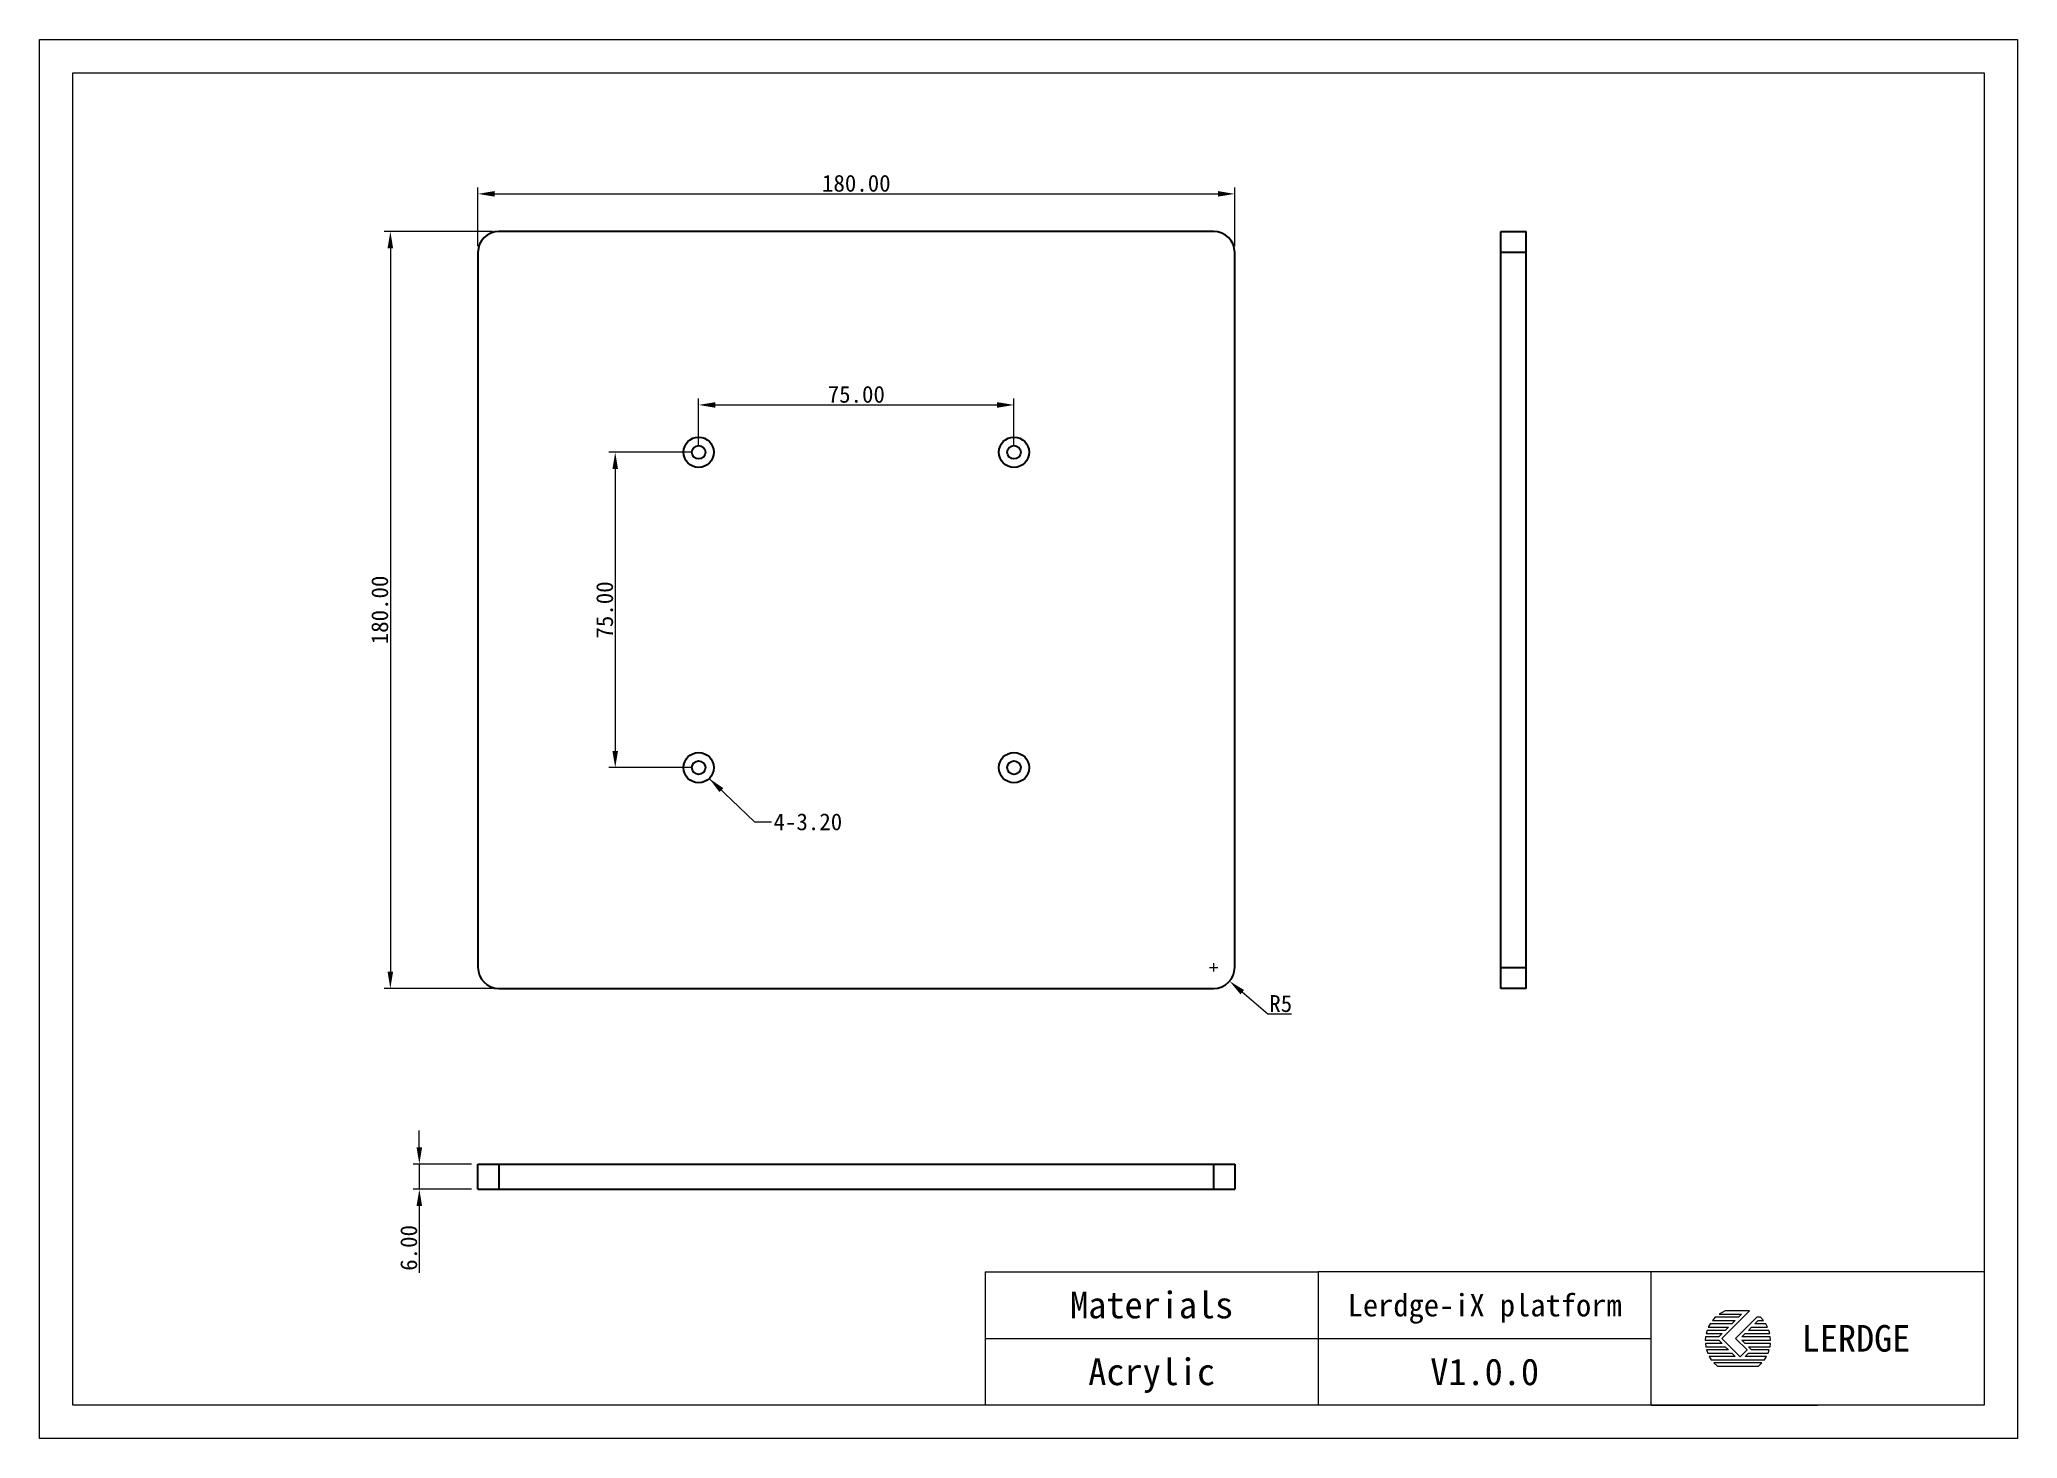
# Model space of a CAD drawing. Header units: millimetres. Extents: x 17195 to 17665, y 850 to 1183.
import ezdxf
from ezdxf.enums import TextEntityAlignment as Align

# ---------------------------------------------------------------- set-up
doc = ezdxf.new("R2010")
doc.units = ezdxf.units.MM
doc.layers.get('0').update_dxf_attribs({"lineweight": 30})
doc.layers.get('Defpoints').update_dxf_attribs({"lineweight": 30})
doc.layers.add('尺寸', color=3, linetype='Continuous', lineweight=15)
doc.styles.add('GB', font='')
doc.styles.get('GB').set_extended_font_data('SimSun')
doc.dimstyles.new('L40.00', dxfattribs={"dimtxt": 4, "dimasz": 4, "dimexe": 1.5, "dimexo": 1.5, "dimgap": 0.5, "dimtad": 1, "dimzin": 1, "dimdsep": 46, "dimtxsty": 'GB', "dimcen": 1, "dimclrd": 256, "dimclre": 256, "dimclrt": 256, "dimazin": 0, "dimtfac": 1, "dimtmove": 0, "dimatfit": 3, "dimfxl": 0, "dimlwd": 15, "dimlwe": 15, "dimarcsym": 0})
doc.dimstyles.new('L40.00$4', dxfattribs={"dimtxt": 4, "dimasz": 4, "dimexe": 1.5, "dimexo": 1.5, "dimgap": 0.5, "dimtad": 1, "dimtoh": 1, "dimzin": 1, "dimdsep": 46, "dimtxsty": 'GB', "dimcen": 1, "dimclrd": 256, "dimclre": 256, "dimclrt": 256, "dimazin": 0, "dimtfac": 1, "dimtofl": 0, "dimtmove": 0, "dimatfit": 3, "dimfxl": 0, "dimlwd": 15, "dimlwe": 15, "dimarcsym": 0})

# ---------------------------------------------------------------- blocks, each defined once
blk = doc.blocks.new('*D7')
at = {"layer": 'Defpoints', "color": 0, "ltscale": 0.3, "transparency": 16777216}
for p in [(17479.17, 1146.2), (17299.17, 1132.26), (17479.17, 1132.26)]:
    blk.add_point(p, dxfattribs=at)
at = {"layer": '尺寸', "lineweight": 15, "ltscale": 0.3, "transparency": 16777216}
for p, q in [((17299.17, 1133.76), (17299.17, 1147.7)), ((17303.17, 1146.2), (17475.17, 1146.2)), ((17479.17, 1133.76), (17479.17, 1147.7))]:
    blk.add_line(p, q, dxfattribs=at)
at = {"layer": '尺寸', "ltscale": 0.3, "transparency": 16777216}
for points in [[(17303.17, 1146.87), (17303.17, 1145.54), (17299.17, 1146.2)], [(17475.17, 1146.87), (17475.17, 1145.54), (17479.17, 1146.2)]]:
    blk.add_solid(points, dxfattribs=at)
at = {"layer": '尺寸', "ltscale": 0.3, "transparency": 16777216, "insert": (17389.17, 1148.7), "char_height": 4, "attachment_point": 5, "style": 'GB'}
blk.add_mtext('180.00', dxfattribs=at)
blk = doc.blocks.new('*D8')
at = {"layer": 'Defpoints', "color": 0, "ltscale": 0.3, "transparency": 16777216}
for p in [(17304.17, 1137.26), (17278.34, 957.26), (17304.17, 957.26)]:
    blk.add_point(p, dxfattribs=at)
at = {"layer": '尺寸', "lineweight": 15, "ltscale": 0.3, "transparency": 16777216}
for p, q in [((17302.67, 1137.26), (17276.84, 1137.26)), ((17278.34, 1133.26), (17278.34, 961.26)), ((17302.67, 957.26), (17276.84, 957.26))]:
    blk.add_line(p, q, dxfattribs=at)
at = {"layer": '尺寸', "ltscale": 0.3, "transparency": 16777216}
for points in [[(17277.67, 1133.26), (17279, 1133.26), (17278.34, 1137.26)], [(17277.67, 961.26), (17279, 961.26), (17278.34, 957.26)]]:
    blk.add_solid(points, dxfattribs=at)
at = {"layer": '尺寸', "ltscale": 0.3, "transparency": 16777216, "insert": (17275.84, 1047.26), "char_height": 4, "attachment_point": 5, "rotation": 90, "style": 'GB'}
blk.add_mtext('180.00', dxfattribs=at)
blk = doc.blocks.new('*D9')
at = {"layer": 'Defpoints', "color": 0, "ltscale": 0.3, "transparency": 16777216}
for p in [(17426.67, 1096.01), (17351.67, 1084.76), (17426.67, 1084.76)]:
    blk.add_point(p, dxfattribs=at)
at = {"layer": '尺寸', "lineweight": 15, "ltscale": 0.3, "transparency": 16777216}
for p, q in [((17351.67, 1086.26), (17351.67, 1097.51)), ((17426.67, 1086.26), (17426.67, 1097.51)), ((17355.67, 1096.01), (17422.67, 1096.01))]:
    blk.add_line(p, q, dxfattribs=at)
at = {"layer": '尺寸', "ltscale": 0.3, "transparency": 16777216}
for points in [[(17355.67, 1096.67), (17355.67, 1095.34), (17351.67, 1096.01)], [(17422.67, 1096.67), (17422.67, 1095.34), (17426.67, 1096.01)]]:
    blk.add_solid(points, dxfattribs=at)
at = {"layer": '尺寸', "ltscale": 0.3, "transparency": 16777216, "insert": (17389.17, 1098.51), "char_height": 4, "attachment_point": 5, "style": 'GB'}
blk.add_mtext('75.00', dxfattribs=at)
blk = doc.blocks.new('*D10')
at = {"layer": 'Defpoints', "color": 0, "ltscale": 0.3, "transparency": 16777216}
for p in [(17351.67, 1084.76), (17331.83, 1009.76), (17351.67, 1009.76)]:
    blk.add_point(p, dxfattribs=at)
at = {"layer": '尺寸', "lineweight": 15, "ltscale": 0.3, "transparency": 16777216}
for p, q in [((17350.17, 1084.76), (17330.33, 1084.76)), ((17331.83, 1080.76), (17331.83, 1013.76)), ((17350.17, 1009.76), (17330.33, 1009.76))]:
    blk.add_line(p, q, dxfattribs=at)
at = {"layer": '尺寸', "ltscale": 0.3, "transparency": 16777216}
for points in [[(17331.16, 1080.76), (17332.49, 1080.76), (17331.83, 1084.76)], [(17331.16, 1013.76), (17332.49, 1013.76), (17331.83, 1009.76)]]:
    blk.add_solid(points, dxfattribs=at)
at = {"layer": '尺寸', "ltscale": 0.3, "transparency": 16777216, "insert": (17329.33, 1047.26), "char_height": 4, "attachment_point": 5, "rotation": 90, "style": 'GB'}
blk.add_mtext('75.00', dxfattribs=at)
blk = doc.blocks.new('*D12')
at = {"layer": 'Defpoints', "color": 0, "ltscale": 0.3, "transparency": 16777216}
for p in [(17299.17, 915.5), (17285.23, 909.5), (17299.17, 909.5)]:
    blk.add_point(p, dxfattribs=at)
at = {"layer": '尺寸', "lineweight": 15, "ltscale": 0.3, "transparency": 16777216}
for p, q in [((17285.23, 919.5), (17285.23, 923.5)), ((17297.67, 915.5), (17283.73, 915.5)), ((17285.23, 915.5), (17285.23, 909.5)), ((17297.67, 909.5), (17283.73, 909.5)), ((17285.23, 905.5), (17285.23, 889.62))]:
    blk.add_line(p, q, dxfattribs=at)
at = {"layer": '尺寸', "ltscale": 0.3, "transparency": 16777216}
for points in [[(17284.57, 919.5), (17285.9, 919.5), (17285.23, 915.5)], [(17284.57, 905.5), (17285.9, 905.5), (17285.23, 909.5)]]:
    blk.add_solid(points, dxfattribs=at)
at = {"layer": '尺寸', "ltscale": 0.3, "transparency": 16777216, "insert": (17282.73, 895.56), "char_height": 4, "attachment_point": 5, "rotation": 90, "style": 'GB'}
blk.add_mtext('6.00', dxfattribs=at)
blk = doc.blocks.new('*D13')
at = {"layer": 'Defpoints', "color": 0, "ltscale": 0.3, "transparency": 16777216}
for p in [(17474.17, 962.26), (17477.95, 958.99)]:
    blk.add_point(p, dxfattribs=at)
at = {"layer": '尺寸', "lineweight": 15, "ltscale": 0.3, "transparency": 16777216}
for p, q in [((17473.17, 962.26), (17475.17, 962.26)), ((17474.17, 961.26), (17474.17, 963.26)), ((17487.02, 951.13), (17480.98, 956.37)), ((17492.71, 951.13), (17487.02, 951.13))]:
    blk.add_line(p, q, dxfattribs=at)
at = {"layer": '尺寸', "ltscale": 0.3, "transparency": 16777216}
blk.add_solid([(17481.41, 956.87), (17480.54, 955.87), (17477.95, 958.99)], dxfattribs=at)
at = {"layer": '尺寸', "ltscale": 0.3, "transparency": 16777216, "insert": (17490.12, 953.63), "char_height": 4, "attachment_point": 5, "style": 'GB'}
blk.add_mtext('R5', dxfattribs=at)
blk = doc.blocks.new('A$C411A0972')
for points in [[(5.78, -11.86), (1.18, -11.86), (1.88, -11.16), (6.11, -11.16), (6.36, -10.46), (2.58, -10.46), (1.88, -9.76), (6.52, -9.76), (6.61, -9.06), (1.18, -9.06), (0.48, -8.36), (6.64, -8.36), (6.59, -7.66), (0.48, -7.66), (1.18, -6.96), (6.46, -6.96), (6.27, -6.26), (1.88, -6.26), (2.58, -5.56), (5.99, -5.56), (5.61, -4.86), (3.28, -4.86), (3.98, -4.16), (5.13, -4.16), (4.49, -3.46), (3.69, -3.46), (-0.86, -8.01), (1.59, -10.46), (0.11, -11.95), (-3.83, -8.01), (2.13, -2.06), (-3.09, -2.06), (-4.36, -2.76), (0.43, -2.76), (-0.27, -3.46), (-5.22, -3.46), (-5.85, -4.16), (-0.97, -4.16), (-1.67, -4.86), (-6.34, -4.86), (-6.71, -5.56), (-2.37, -5.56), (-3.07, -6.26), (-6.99, -6.26), (-7.19, -6.96), (-3.77, -6.96), (-4.47, -7.66), (-7.31, -7.66), (-7.36, -8.36), (-4.47, -8.36), (-3.77, -9.06), (-7.34, -9.06), (-7.25, -9.76), (-3.07, -9.76), (-2.37, -10.46), (-7.08, -10.46), (-6.84, -11.16), (-1.67, -11.16), (-0.97, -11.86), (-6.51, -11.86), (-6.07, -12.56), (5.34, -12.56)], [(-4.75, -13.96), (4.02, -13.96), (4.77, -13.26), (-5.5, -13.26)]]:
    blk.add_lwpolyline(points, close=True)
blk = doc.blocks.new('A$C4CF74B76')
at = {"layer": '尺寸', "ltscale": 0.3}
for p, q in [((-14.52, -79.63), (-14.52, -99.63)), ((-14.52, -79.63), (35.48, -79.63)), ((135.48, -79.63), (35.48, -79.63)), ((35.48, -79.63), (35.48, -99.63)), ((85.48, -99.63), (85.48, -79.63)), ((-14.52, -89.63), (35.48, -89.63)), ((35.48, -89.63), (85.48, -89.63)), ((85.48, -99.63), (110.48, -99.63))]:
    blk.add_line(p, q, dxfattribs=at)
for points in [[(-156.52, 105.37), (140.48, 105.37), (140.48, -104.63), (-156.52, -104.63)], [(-151.52, 100.37), (135.48, 100.37), (135.48, -99.63), (-151.52, -99.63)]]:
    blk.add_lwpolyline(points, close=True, dxfattribs=at)
at = {"layer": '尺寸', "ltscale": 0.3, "xscale": 0.7, "yscale": 0.7, "zscale": 0.7}
blk.add_blockref('A$C411A0972', (98.76, -84.02), dxfattribs=at)
at = {"layer": '尺寸', "ltscale": 0.3, "char_height": 4, "attachment_point": 5, "style": 'GB'}
for s, width, insert in [('Materials', 11.0457, (10.48, -84.63)), ('LERDGE', 33.2013, (116.24, -89.63))]:
    blk.add_mtext_dynamic_manual_height_columns(s, width=width, gutter_width=15, heights=[0], dxfattribs=dict(at, insert=insert))
at = {"layer": '尺寸', "ltscale": 0.3, "style": 'GB'}
for tag, p in [('名称', (60.48, -84.63)), ('材质', (10.48, -94.63)), ('版本', (60.48, -94.63))]:
    blk.add_attdef(tag, text='', height=4, dxfattribs=at).set_placement(p, align=Align.MIDDLE_CENTER)

msp = doc.modelspace()

# ---------------------------------------------------------------- linework, layer by layer
at = {"color": 7, "linetype": 'Continuous'}
for p, q in [((17474.173, 1137.262), (17304.173, 1137.262)), ((17542.465, 957.262), (17542.465, 1137.262)), ((17542.465, 1137.262), (17548.465, 1137.262)), ((17548.465, 957.262), (17548.465, 1137.262)), ((17299.173, 1132.262), (17299.173, 962.262)), ((17479.173, 962.262), (17479.173, 1132.262)), ((17548.465, 1132.262), (17542.465, 1132.262)), ((17542.465, 962.262), (17548.465, 962.262)), ((17304.173, 957.262), (17474.173, 957.262)), ((17548.465, 957.262), (17542.465, 957.262)), ((17299.173, 909.501), (17299.173, 915.501)), ((17299.173, 915.501), (17479.173, 915.501)), ((17304.173, 915.501), (17304.173, 909.501)), ((17474.173, 909.501), (17474.173, 915.501)), ((17479.173, 915.501), (17479.173, 909.501)), ((17299.173, 909.501), (17479.173, 909.501))]:
    msp.add_line(p, q, dxfattribs=at)
for centre, radius in [((17351.673, 1084.762), 3.6), ((17426.673, 1084.762), 3.6), ((17351.673, 1084.762), 1.6), ((17426.673, 1084.762), 1.6), ((17351.673, 1009.762), 3.6), ((17426.673, 1009.762), 3.6), ((17351.673, 1009.762), 1.6), ((17426.673, 1009.762), 1.6)]:
    msp.add_circle(centre, radius, dxfattribs=at)
for centre, start, end in [((17304.173, 1132.262), 90, 180), ((17474.173, 1132.262), 0, 90), ((17304.173, 962.262), 180, 270), ((17474.173, 962.262), 270, 0)]:
    msp.add_arc(centre, 5, start, end, dxfattribs=at)

# ---------------------------------------------------------------- block references
at = {"layer": '尺寸', "ltscale": 0.3}
ref = msp.add_blockref('A$C4CF74B76', (17442.831, 1015.983), dxfattribs=dict(at, xscale=1.584, yscale=1.584, zscale=1.584))
ref.add_attrib('材质', 'Acrylic', dxfattribs={"ltscale": 0.3, "height": 6.336, "style": 'GB'}).set_placement((17459.431, 866.094), align=Align.MIDDLE_CENTER)
ref.add_attrib('版本', 'V1.0.0', dxfattribs={"ltscale": 0.3, "height": 6.336, "style": 'GB'}).set_placement((17538.631, 866.094), align=Align.MIDDLE_CENTER)
ref.add_attrib('名称', 'Lerdge-iX platform', dxfattribs={"ltscale": 0.3, "height": 5.32224, "style": 'GB'}).set_placement((17538.631, 881.934), align=Align.MIDDLE_CENTER)

# ---------------------------------------------------------------- texts
at = {"layer": '尺寸', "ltscale": 0.3, "insert": (17369.488, 998.885), "char_height": 4, "width": 2.5, "attachment_point": 1, "style": 'GB'}
msp.add_mtext('4-3.20', dxfattribs=at)

# ---------------------------------------------------------------- dimensions: what is measured, and where the dimension line sits
at = {"layer": '尺寸', "ltscale": 0.3}
for base, p1, p2, picture, middle in [((17479.173, 1146.204), (17299.173, 1132.262), (17479.173, 1132.262), '*D7', (17389.173, 1148.704)), ((17426.673, 1096.007), (17351.673, 1084.762), (17426.673, 1084.762), '*D9', (17389.173, 1098.507))]:
    dim = msp.add_linear_dim(base=base, p1=p1, p2=p2, dimstyle='L40.00', dxfattribs=at)
    dim.commit()
    dim.dimension.update_dxf_attribs({"geometry": picture, "text_midpoint": middle})
for base, p1, p2, picture, middle in [((17278.338, 957.262), (17304.173, 1137.262), (17304.173, 957.262), '*D8', (17275.838, 1047.262)), ((17331.827, 1009.762), (17351.673, 1084.762), (17351.673, 1009.762), '*D10', (17329.327, 1047.262)), ((17285.232, 909.501), (17299.173, 915.501), (17299.173, 909.501), '*D12', (17282.732, 895.559))]:
    dim = msp.add_linear_dim(base=base, p1=p1, p2=p2, angle=90, dimstyle='L40.00', dxfattribs=at)
    dim.commit()
    dim.dimension.update_dxf_attribs({"geometry": picture, "text_midpoint": middle})
dim = msp.add_radius_dim(center=(17474.173, 962.262), mpoint=(17477.953, 958.989), dimstyle='L40.00$4', override={"dimdec": 0}, dxfattribs=at)
dim.commit()
dim.dimension.update_dxf_attribs({"geometry": '*D13', "text_midpoint": (17490.117, 953.634)})

# ---------------------------------------------------------------- leaders
at = {"layer": '尺寸', "ltscale": 0.3, "annotation_type": 0, "has_hookline": 1, "hookline_direction": 0, "text_width": 16.67}
msp.add_leader([(17354.174, 1007.172), (17364.988, 996.885), (17368.988, 996.885)], dimstyle='L40.00', override={"dimgap": 0.5, "dimtad": 0}, dxfattribs=at)

doc.saveas('drawing.dxf')
